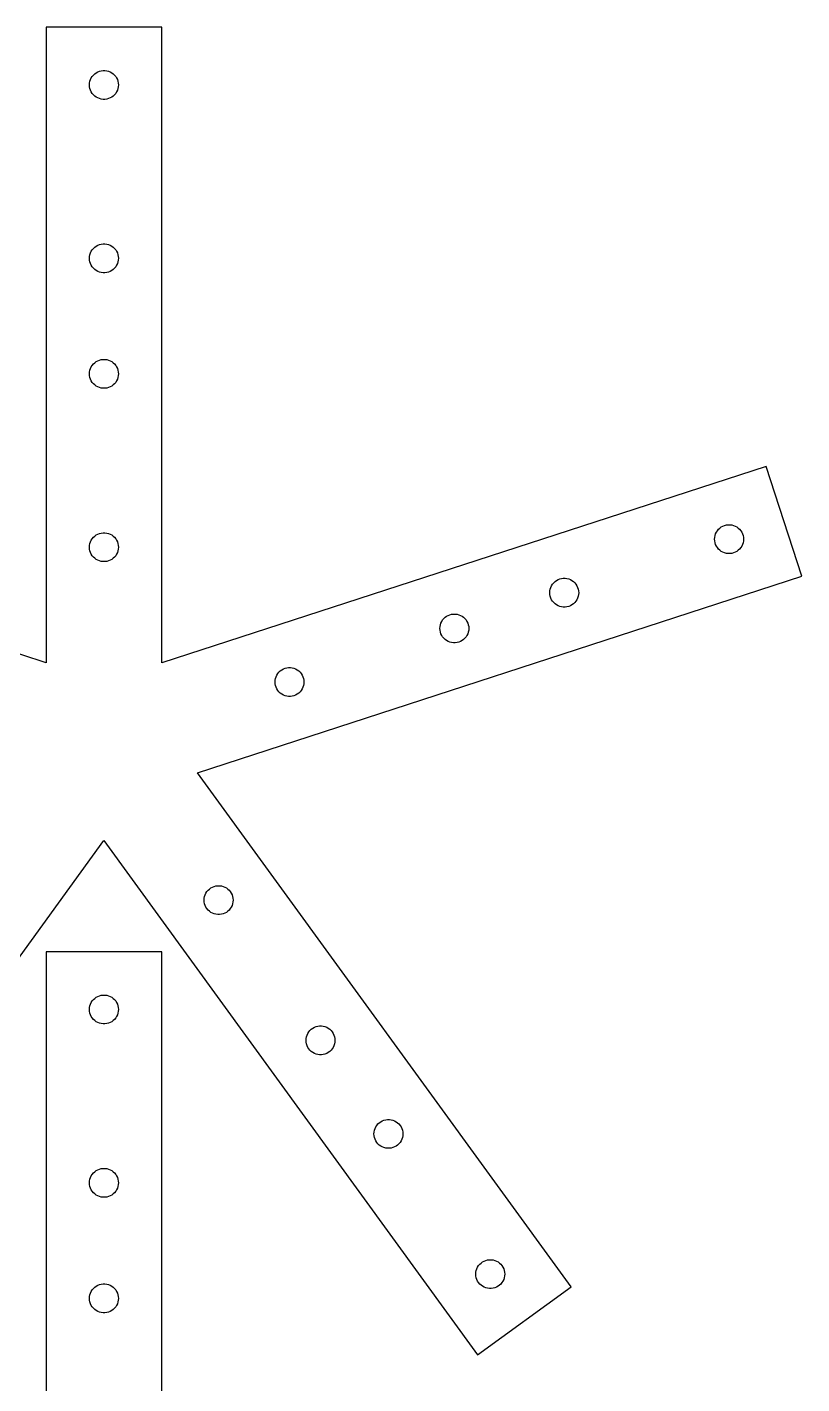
# Model space of a CAD drawing. Header units: metres. Extents: x 19 to 981, y 14 to 964.
# Drawn here: x 846.7 to 980.8, y 729 to 963.8 of the extents above; entities that cross this region are included whole.
import ezdxf

# ---------------------------------------------------------------- set-up
doc = ezdxf.new("R2010")
doc.units = ezdxf.units.M

msp = doc.modelspace()

# ---------------------------------------------------------------- linework, layer by layer
for p, q in [((870, 963.764), (850, 963.764)), ((850, 963.764), (850, 853.764)), ((870, 853.764), (870, 963.764)), ((858.178, 955.475), (858.406, 955.69)), ((858.406, 955.69), (858.66, 955.875)), ((858.66, 955.875), (858.936, 956.026)), ((858.936, 956.026), (859.227, 956.141)), ((859.227, 956.141), (859.532, 956.22)), ((859.532, 956.22), (859.843, 956.259)), ((859.843, 956.259), (860.157, 956.259)), ((860.157, 956.259), (860.468, 956.22)), ((860.468, 956.22), (860.773, 956.141)), ((860.773, 956.141), (861.064, 956.026)), ((861.064, 956.026), (861.34, 955.875)), ((861.34, 955.875), (861.594, 955.69)), ((861.594, 955.69), (861.822, 955.475)), ((857.5, 953.764), (857.52, 954.077)), ((857.52, 953.45), (857.5, 953.764)), ((857.52, 954.077), (857.579, 954.386)), ((857.579, 953.142), (857.52, 953.45)), ((857.579, 954.386), (857.676, 954.684)), ((857.676, 954.684), (857.809, 954.968)), ((857.809, 954.968), (857.977, 955.233)), ((857.977, 955.233), (858.178, 955.475)), ((861.822, 955.475), (862.023, 955.233)), ((862.023, 955.233), (862.191, 954.968)), ((862.191, 954.968), (862.324, 954.684)), ((862.324, 954.684), (862.421, 954.386)), ((862.421, 954.386), (862.48, 954.077)), ((862.48, 953.45), (862.421, 953.142)), ((862.48, 954.077), (862.5, 953.764)), ((862.5, 953.764), (862.48, 953.45)), ((857.676, 952.844), (857.579, 953.142)), ((857.809, 952.559), (857.676, 952.844)), ((857.977, 952.294), (857.809, 952.559)), ((858.178, 952.052), (857.977, 952.294)), ((858.406, 951.838), (858.178, 952.052)), ((858.66, 951.653), (858.406, 951.838)), ((858.936, 951.502), (858.66, 951.653)), ((859.227, 951.386), (858.936, 951.502)), ((859.532, 951.308), (859.227, 951.386)), ((859.843, 951.269), (859.532, 951.308)), ((860.157, 951.269), (859.843, 951.269)), ((860.468, 951.308), (860.157, 951.269)), ((860.773, 951.386), (860.468, 951.308)), ((861.064, 951.502), (860.773, 951.386)), ((861.34, 951.653), (861.064, 951.502)), ((861.594, 951.838), (861.34, 951.653)), ((861.822, 952.052), (861.594, 951.838)), ((862.023, 952.294), (861.822, 952.052)), ((862.191, 952.559), (862.023, 952.294)), ((862.324, 952.844), (862.191, 952.559)), ((862.421, 953.142), (862.324, 952.844)), ((857.809, 924.968), (857.977, 925.233)), ((857.977, 925.233), (858.178, 925.475)), ((858.178, 925.475), (858.406, 925.69)), ((858.406, 925.69), (858.66, 925.875)), ((858.66, 925.875), (858.936, 926.026)), ((858.936, 926.026), (859.227, 926.141)), ((859.227, 926.141), (859.532, 926.22)), ((859.532, 926.22), (859.843, 926.259)), ((859.843, 926.259), (860.157, 926.259)), ((860.157, 926.259), (860.468, 926.22)), ((860.468, 926.22), (860.773, 926.141)), ((860.773, 926.141), (861.064, 926.026)), ((861.064, 926.026), (861.34, 925.875)), ((861.34, 925.875), (861.594, 925.69)), ((861.594, 925.69), (861.822, 925.475)), ((861.822, 925.475), (862.023, 925.233)), ((862.023, 925.233), (862.191, 924.968)), ((857.5, 923.764), (857.52, 924.077)), ((857.52, 923.45), (857.5, 923.764)), ((857.52, 924.077), (857.579, 924.386)), ((857.579, 923.142), (857.52, 923.45)), ((857.579, 924.386), (857.676, 924.684)), ((857.676, 922.844), (857.579, 923.142)), ((857.676, 924.684), (857.809, 924.968)), ((857.809, 922.559), (857.676, 922.844)), ((862.191, 924.968), (862.324, 924.684)), ((862.324, 922.844), (862.191, 922.559)), ((862.324, 924.684), (862.421, 924.386)), ((862.421, 923.142), (862.324, 922.844)), ((862.421, 924.386), (862.48, 924.077)), ((862.48, 923.45), (862.421, 923.142)), ((862.48, 924.077), (862.5, 923.764)), ((862.5, 923.764), (862.48, 923.45)), ((857.977, 922.294), (857.809, 922.559)), ((858.178, 922.052), (857.977, 922.294)), ((858.406, 921.838), (858.178, 922.052)), ((858.66, 921.653), (858.406, 921.838)), ((858.936, 921.502), (858.66, 921.653)), ((859.227, 921.386), (858.936, 921.502)), ((859.532, 921.308), (859.227, 921.386)), ((859.843, 921.269), (859.532, 921.308)), ((860.157, 921.269), (859.843, 921.269)), ((860.468, 921.308), (860.157, 921.269)), ((860.773, 921.386), (860.468, 921.308)), ((861.064, 921.502), (860.773, 921.386)), ((861.34, 921.653), (861.064, 921.502)), ((861.594, 921.838), (861.34, 921.653)), ((861.822, 922.052), (861.594, 921.838)), ((862.023, 922.294), (861.822, 922.052)), ((862.191, 922.559), (862.023, 922.294)), ((857.5, 903.764), (857.52, 904.077)), ((857.52, 904.077), (857.579, 904.386)), ((857.579, 904.386), (857.676, 904.684)), ((857.676, 904.684), (857.809, 904.968)), ((857.809, 904.968), (857.977, 905.233)), ((857.977, 905.233), (858.178, 905.475)), ((858.178, 905.475), (858.406, 905.69)), ((858.406, 905.69), (858.66, 905.875)), ((858.66, 905.875), (858.936, 906.026)), ((858.936, 906.026), (859.227, 906.141)), ((859.227, 906.141), (859.532, 906.22)), ((859.532, 906.22), (859.843, 906.259)), ((859.843, 906.259), (860.157, 906.259)), ((860.157, 906.259), (860.468, 906.22)), ((860.468, 906.22), (860.773, 906.141)), ((860.773, 906.141), (861.064, 906.026)), ((861.064, 906.026), (861.34, 905.875)), ((861.34, 905.875), (861.594, 905.69)), ((861.594, 905.69), (861.822, 905.475)), ((861.822, 905.475), (862.023, 905.233)), ((862.023, 905.233), (862.191, 904.968)), ((862.191, 904.968), (862.324, 904.684)), ((862.324, 904.684), (862.421, 904.386)), ((862.421, 904.386), (862.48, 904.077)), ((862.48, 904.077), (862.5, 903.764)), ((857.52, 903.45), (857.5, 903.764)), ((857.579, 903.142), (857.52, 903.45)), ((857.676, 902.844), (857.579, 903.142)), ((857.809, 902.559), (857.676, 902.844)), ((857.977, 902.294), (857.809, 902.559)), ((858.178, 902.052), (857.977, 902.294)), ((858.406, 901.838), (858.178, 902.052)), ((858.66, 901.653), (858.406, 901.838)), ((858.936, 901.502), (858.66, 901.653)), ((861.34, 901.653), (861.064, 901.502)), ((861.594, 901.838), (861.34, 901.653)), ((861.822, 902.052), (861.594, 901.838)), ((862.023, 902.294), (861.822, 902.052)), ((862.191, 902.559), (862.023, 902.294)), ((862.324, 902.844), (862.191, 902.559)), ((862.421, 903.142), (862.324, 902.844)), ((862.48, 903.45), (862.421, 903.142)), ((862.5, 903.764), (862.48, 903.45)), ((859.227, 901.386), (858.936, 901.502)), ((859.532, 901.308), (859.227, 901.386)), ((859.843, 901.269), (859.532, 901.308)), ((860.157, 901.269), (859.843, 901.269)), ((860.468, 901.308), (860.157, 901.269)), ((860.773, 901.386), (860.468, 901.308)), ((861.064, 901.502), (860.773, 901.386)), ((850, 853.764), (745.384, 887.756)), ((974.616, 887.756), (870, 853.764)), ((980.797, 868.735), (974.616, 887.756)), ((858.406, 875.69), (858.66, 875.875)), ((858.66, 875.875), (858.936, 876.026)), ((858.936, 876.026), (859.227, 876.141)), ((859.227, 876.141), (859.532, 876.22)), ((859.532, 876.22), (859.843, 876.259)), ((859.843, 876.259), (860.157, 876.259)), ((860.157, 876.259), (860.468, 876.22)), ((860.468, 876.22), (860.773, 876.141)), ((860.773, 876.141), (861.064, 876.026)), ((861.064, 876.026), (861.34, 875.875)), ((861.34, 875.875), (861.594, 875.69)), ((965.716, 875.468), (965.774, 875.777)), ((965.774, 875.777), (965.871, 876.075)), ((965.871, 876.075), (966.005, 876.359)), ((966.005, 876.359), (966.173, 876.624)), ((966.173, 876.624), (966.373, 876.866)), ((966.373, 876.866), (966.602, 877.081)), ((966.602, 877.081), (966.856, 877.266)), ((966.856, 877.266), (967.131, 877.417)), ((967.131, 877.417), (967.423, 877.533)), ((967.423, 877.533), (967.727, 877.611)), ((967.727, 877.611), (968.039, 877.65)), ((968.039, 877.65), (968.353, 877.65)), ((968.353, 877.65), (968.664, 877.611)), ((968.664, 877.611), (968.968, 877.533)), ((968.968, 877.533), (969.26, 877.417)), ((969.26, 877.417), (969.535, 877.266)), ((969.535, 877.266), (969.789, 877.081)), ((969.789, 877.081), (970.018, 876.866)), ((970.018, 876.866), (970.218, 876.624)), ((970.218, 876.624), (970.387, 876.359)), ((970.387, 876.359), (970.52, 876.075)), ((970.52, 876.075), (970.617, 875.777)), ((970.617, 875.777), (970.676, 875.468)), ((857.5, 873.764), (857.52, 874.077)), ((857.52, 873.45), (857.5, 873.764)), ((857.52, 874.077), (857.579, 874.386)), ((857.579, 873.142), (857.52, 873.45)), ((857.579, 874.386), (857.676, 874.684)), ((857.676, 874.684), (857.809, 874.968)), ((857.809, 874.968), (857.977, 875.233)), ((857.977, 875.233), (858.178, 875.475)), ((858.178, 875.475), (858.406, 875.69)), ((861.594, 875.69), (861.822, 875.475)), ((861.822, 875.475), (862.023, 875.233)), ((862.023, 875.233), (862.191, 874.968)), ((862.191, 874.968), (862.324, 874.684)), ((862.324, 874.684), (862.421, 874.386)), ((862.421, 874.386), (862.48, 874.077)), ((862.48, 873.45), (862.421, 873.142)), ((862.48, 874.077), (862.5, 873.764)), ((862.5, 873.764), (862.48, 873.45)), ((965.696, 875.155), (965.716, 875.468)), ((965.716, 874.842), (965.696, 875.155)), ((965.774, 874.533), (965.716, 874.842)), ((965.871, 874.235), (965.774, 874.533)), ((966.005, 873.951), (965.871, 874.235)), ((966.173, 873.685), (966.005, 873.951)), ((966.373, 873.444), (966.173, 873.685)), ((966.602, 873.229), (966.373, 873.444)), ((970.018, 873.444), (969.789, 873.229)), ((970.218, 873.685), (970.018, 873.444)), ((970.387, 873.951), (970.218, 873.685)), ((970.52, 874.235), (970.387, 873.951)), ((970.617, 874.533), (970.52, 874.235)), ((970.676, 874.842), (970.617, 874.533)), ((970.676, 875.468), (970.696, 875.155)), ((970.696, 875.155), (970.676, 874.842)), ((857.676, 872.844), (857.579, 873.142)), ((857.809, 872.559), (857.676, 872.844)), ((857.977, 872.294), (857.809, 872.559)), ((858.178, 872.052), (857.977, 872.294)), ((858.406, 871.838), (858.178, 872.052)), ((858.66, 871.653), (858.406, 871.838)), ((858.936, 871.502), (858.66, 871.653)), ((859.227, 871.386), (858.936, 871.502)), ((859.532, 871.308), (859.227, 871.386)), ((859.843, 871.269), (859.532, 871.308)), ((860.157, 871.269), (859.843, 871.269)), ((860.468, 871.308), (860.157, 871.269)), ((860.773, 871.386), (860.468, 871.308)), ((861.064, 871.502), (860.773, 871.386)), ((861.34, 871.653), (861.064, 871.502)), ((861.594, 871.838), (861.34, 871.653)), ((861.822, 872.052), (861.594, 871.838)), ((862.023, 872.294), (861.822, 872.052)), ((862.191, 872.559), (862.023, 872.294)), ((862.324, 872.844), (862.191, 872.559)), ((862.421, 873.142), (862.324, 872.844)), ((966.856, 873.044), (966.602, 873.229)), ((967.131, 872.893), (966.856, 873.044)), ((967.423, 872.777), (967.131, 872.893)), ((967.727, 872.699), (967.423, 872.777)), ((968.039, 872.66), (967.727, 872.699)), ((968.353, 872.66), (968.039, 872.66)), ((968.664, 872.699), (968.353, 872.66)), ((968.968, 872.777), (968.664, 872.699)), ((969.26, 872.893), (968.968, 872.777)), ((969.535, 873.044), (969.26, 872.893)), ((969.789, 873.229), (969.535, 873.044)), ((876.18, 834.743), (980.797, 868.735)), ((937.184, 866.198), (937.243, 866.506)), ((937.243, 866.506), (937.34, 866.805)), ((937.34, 866.805), (937.473, 867.089)), ((937.473, 867.089), (937.642, 867.354)), ((937.642, 867.354), (937.842, 867.596)), ((937.842, 867.596), (938.071, 867.811)), ((938.071, 867.811), (938.325, 867.995)), ((938.325, 867.995), (938.6, 868.146)), ((938.6, 868.146), (938.892, 868.262)), ((938.892, 868.262), (939.196, 868.34)), ((939.196, 868.34), (939.507, 868.379)), ((939.507, 868.379), (939.821, 868.379)), ((939.821, 868.379), (940.133, 868.34)), ((940.133, 868.34), (940.437, 868.262)), ((940.437, 868.262), (940.729, 868.146)), ((940.729, 868.146), (941.004, 867.995)), ((941.004, 867.995), (941.258, 867.811)), ((941.258, 867.811), (941.487, 867.596)), ((941.487, 867.596), (941.687, 867.354)), ((941.687, 867.354), (941.855, 867.089)), ((941.855, 867.089), (941.989, 866.805)), ((941.989, 866.805), (942.086, 866.506)), ((942.086, 866.506), (942.144, 866.198)), ((937.164, 865.884), (937.184, 866.198)), ((937.184, 865.571), (937.164, 865.884)), ((937.243, 865.263), (937.184, 865.571)), ((937.34, 864.964), (937.243, 865.263)), ((937.473, 864.68), (937.34, 864.964)), ((937.642, 864.415), (937.473, 864.68)), ((937.842, 864.173), (937.642, 864.415)), ((938.071, 863.958), (937.842, 864.173)), ((941.487, 864.173), (941.258, 863.958)), ((941.687, 864.415), (941.487, 864.173)), ((941.855, 864.68), (941.687, 864.415)), ((941.989, 864.964), (941.855, 864.68)), ((942.086, 865.263), (941.989, 864.964)), ((942.144, 865.571), (942.086, 865.263)), ((942.144, 866.198), (942.164, 865.884)), ((942.164, 865.884), (942.144, 865.571)), ((919.049, 861.63), (919.303, 861.815)), ((919.303, 861.815), (919.579, 861.966)), ((919.579, 861.966), (919.87, 862.082)), ((919.87, 862.082), (920.175, 862.16)), ((920.175, 862.16), (920.486, 862.199)), ((920.486, 862.199), (920.8, 862.199)), ((920.8, 862.199), (921.111, 862.16)), ((921.111, 862.16), (921.416, 862.082)), ((921.416, 862.082), (921.707, 861.966)), ((921.707, 861.966), (921.983, 861.815)), ((921.983, 861.815), (922.237, 861.63)), ((938.325, 863.774), (938.071, 863.958)), ((938.6, 863.622), (938.325, 863.774)), ((938.892, 863.507), (938.6, 863.622)), ((939.196, 863.429), (938.892, 863.507)), ((939.507, 863.389), (939.196, 863.429)), ((939.821, 863.389), (939.507, 863.389)), ((940.133, 863.429), (939.821, 863.389)), ((940.437, 863.507), (940.133, 863.429)), ((940.729, 863.622), (940.437, 863.507)), ((941.004, 863.774), (940.729, 863.622)), ((941.258, 863.958), (941.004, 863.774)), ((918.143, 859.704), (918.163, 860.017)), ((918.163, 859.391), (918.143, 859.704)), ((918.163, 860.017), (918.222, 860.326)), ((918.222, 859.082), (918.163, 859.391)), ((918.222, 860.326), (918.319, 860.624)), ((918.319, 860.624), (918.452, 860.908)), ((918.452, 860.908), (918.62, 861.174)), ((918.62, 861.174), (918.821, 861.415)), ((918.821, 861.415), (919.049, 861.63)), ((922.237, 861.63), (922.465, 861.415)), ((922.465, 861.415), (922.666, 861.174)), ((922.666, 861.174), (922.834, 860.908)), ((922.834, 860.908), (922.967, 860.624)), ((922.967, 860.624), (923.064, 860.326)), ((923.064, 860.326), (923.123, 860.017)), ((923.123, 859.391), (923.064, 859.082)), ((923.123, 860.017), (923.143, 859.704)), ((923.143, 859.704), (923.123, 859.391)), ((918.319, 858.784), (918.222, 859.082)), ((918.452, 858.5), (918.319, 858.784)), ((918.62, 858.235), (918.452, 858.5)), ((918.821, 857.993), (918.62, 858.235)), ((919.049, 857.778), (918.821, 857.993)), ((919.303, 857.593), (919.049, 857.778)), ((919.579, 857.442), (919.303, 857.593)), ((919.87, 857.326), (919.579, 857.442)), ((920.175, 857.248), (919.87, 857.326)), ((920.486, 857.209), (920.175, 857.248)), ((920.8, 857.209), (920.486, 857.209)), ((921.111, 857.248), (920.8, 857.209)), ((921.416, 857.326), (921.111, 857.248)), ((921.707, 857.442), (921.416, 857.326)), ((921.983, 857.593), (921.707, 857.442)), ((922.237, 857.778), (921.983, 857.593)), ((922.465, 857.993), (922.237, 857.778)), ((922.666, 858.235), (922.465, 857.993)), ((922.834, 858.5), (922.666, 858.235)), ((922.967, 858.784), (922.834, 858.5)), ((923.064, 859.082), (922.967, 858.784)), ((890.289, 852.145), (890.518, 852.36)), ((890.518, 852.36), (890.772, 852.544)), ((890.772, 852.544), (891.047, 852.696)), ((891.047, 852.696), (891.339, 852.811)), ((891.339, 852.811), (891.643, 852.889)), ((891.643, 852.889), (891.954, 852.929)), ((891.954, 852.929), (892.268, 852.929)), ((892.268, 852.929), (892.58, 852.889)), ((892.58, 852.889), (892.884, 852.811)), ((892.884, 852.811), (893.176, 852.696)), ((893.176, 852.696), (893.451, 852.544)), ((893.451, 852.544), (893.705, 852.36)), ((893.705, 852.36), (893.934, 852.145)), ((889.611, 850.434), (889.631, 850.747)), ((889.631, 850.12), (889.611, 850.434)), ((889.631, 850.747), (889.69, 851.055)), ((889.69, 849.812), (889.631, 850.12)), ((889.69, 851.055), (889.787, 851.354)), ((889.787, 851.354), (889.921, 851.638)), ((889.921, 851.638), (890.089, 851.903)), ((890.089, 851.903), (890.289, 852.145)), ((893.934, 852.145), (894.134, 851.903)), ((894.134, 851.903), (894.302, 851.638)), ((894.302, 851.638), (894.436, 851.354)), ((894.436, 851.354), (894.533, 851.055)), ((894.533, 851.055), (894.592, 850.747)), ((894.592, 850.12), (894.533, 849.812)), ((894.592, 850.747), (894.611, 850.434)), ((894.611, 850.434), (894.592, 850.12)), ((889.787, 849.513), (889.69, 849.812)), ((889.921, 849.229), (889.787, 849.513)), ((890.089, 848.964), (889.921, 849.229)), ((890.289, 848.722), (890.089, 848.964)), ((890.518, 848.507), (890.289, 848.722)), ((890.772, 848.323), (890.518, 848.507)), ((891.047, 848.172), (890.772, 848.323)), ((891.339, 848.056), (891.047, 848.172)), ((891.643, 847.978), (891.339, 848.056)), ((891.954, 847.939), (891.643, 847.978)), ((892.268, 847.939), (891.954, 847.939)), ((892.58, 847.978), (892.268, 847.939)), ((892.884, 848.056), (892.58, 847.978)), ((893.176, 848.172), (892.884, 848.056)), ((893.451, 848.323), (893.176, 848.172)), ((893.705, 848.507), (893.451, 848.323)), ((893.934, 848.722), (893.705, 848.507)), ((894.134, 848.964), (893.934, 848.722)), ((894.302, 849.229), (894.134, 848.964)), ((894.436, 849.513), (894.302, 849.229)), ((894.533, 849.812), (894.436, 849.513)), ((940.837, 745.751), (876.18, 834.743)), ((795.344, 733.995), (860, 822.987)), ((860, 822.987), (924.656, 733.995)), ((878.252, 814.611), (878.506, 814.795)), ((878.506, 814.795), (878.781, 814.947)), ((878.781, 814.947), (879.073, 815.062)), ((879.073, 815.062), (879.377, 815.14)), ((879.377, 815.14), (879.689, 815.18)), ((879.689, 815.18), (880.003, 815.18)), ((880.003, 815.18), (880.314, 815.14)), ((880.314, 815.14), (880.618, 815.062)), ((880.618, 815.062), (880.91, 814.947)), ((880.91, 814.947), (881.185, 814.795)), ((881.185, 814.795), (881.439, 814.611)), ((877.346, 812.685), (877.366, 812.998)), ((877.366, 812.371), (877.346, 812.685)), ((877.366, 812.998), (877.424, 813.306)), ((877.424, 813.306), (877.521, 813.605)), ((877.521, 813.605), (877.655, 813.889)), ((877.655, 813.889), (877.823, 814.154)), ((877.823, 814.154), (878.023, 814.396)), ((878.023, 814.396), (878.252, 814.611)), ((881.439, 814.611), (881.668, 814.396)), ((881.668, 814.396), (881.868, 814.154)), ((881.868, 814.154), (882.037, 813.889)), ((882.037, 813.889), (882.17, 813.605)), ((882.17, 813.605), (882.267, 813.306)), ((882.267, 813.306), (882.326, 812.998)), ((882.326, 812.998), (882.346, 812.685)), ((882.346, 812.685), (882.326, 812.371)), ((877.424, 812.063), (877.366, 812.371)), ((877.521, 811.764), (877.424, 812.063)), ((877.655, 811.48), (877.521, 811.764)), ((877.823, 811.215), (877.655, 811.48)), ((878.023, 810.973), (877.823, 811.215)), ((878.252, 810.758), (878.023, 810.973)), ((878.506, 810.574), (878.252, 810.758)), ((878.781, 810.422), (878.506, 810.574)), ((879.073, 810.307), (878.781, 810.422)), ((879.377, 810.229), (879.073, 810.307)), ((879.689, 810.189), (879.377, 810.229)), ((880.003, 810.189), (879.689, 810.189)), ((880.314, 810.229), (880.003, 810.189)), ((880.618, 810.307), (880.314, 810.229)), ((880.91, 810.422), (880.618, 810.307)), ((881.185, 810.574), (880.91, 810.422)), ((881.439, 810.758), (881.185, 810.574)), ((881.668, 810.973), (881.439, 810.758)), ((881.868, 811.215), (881.668, 810.973)), ((882.037, 811.48), (881.868, 811.215)), ((882.17, 811.764), (882.037, 811.48)), ((882.267, 812.063), (882.17, 811.764)), ((882.326, 812.371), (882.267, 812.063)), ((870, 803.764), (850, 803.764)), ((850, 803.764), (850, 693.764)), ((870, 693.764), (870, 803.764)), ((858.66, 795.875), (858.936, 796.026)), ((858.936, 796.026), (859.227, 796.141)), ((859.227, 796.141), (859.532, 796.22)), ((859.532, 796.22), (859.843, 796.259)), ((859.843, 796.259), (860.157, 796.259)), ((860.157, 796.259), (860.468, 796.22)), ((860.468, 796.22), (860.773, 796.141)), ((860.773, 796.141), (861.064, 796.026)), ((861.064, 796.026), (861.34, 795.875)), ((857.5, 793.764), (857.52, 794.077)), ((857.52, 793.45), (857.5, 793.764)), ((857.52, 794.077), (857.579, 794.386)), ((857.579, 794.386), (857.676, 794.684)), ((857.676, 794.684), (857.809, 794.968)), ((857.809, 794.968), (857.977, 795.233)), ((857.977, 795.233), (858.178, 795.475)), ((858.178, 795.475), (858.406, 795.69)), ((858.406, 795.69), (858.66, 795.875)), ((861.34, 795.875), (861.594, 795.69)), ((861.594, 795.69), (861.822, 795.475)), ((861.822, 795.475), (862.023, 795.233)), ((862.023, 795.233), (862.191, 794.968)), ((862.191, 794.968), (862.324, 794.684)), ((862.324, 794.684), (862.421, 794.386)), ((862.421, 794.386), (862.48, 794.077)), ((862.48, 794.077), (862.5, 793.764)), ((862.5, 793.764), (862.48, 793.45)), ((857.579, 793.142), (857.52, 793.45)), ((857.676, 792.844), (857.579, 793.142)), ((857.809, 792.559), (857.676, 792.844)), ((857.977, 792.294), (857.809, 792.559)), ((858.178, 792.052), (857.977, 792.294)), ((858.406, 791.838), (858.178, 792.052)), ((858.66, 791.653), (858.406, 791.838)), ((858.936, 791.502), (858.66, 791.653)), ((859.227, 791.386), (858.936, 791.502)), ((859.532, 791.308), (859.227, 791.386)), ((859.843, 791.269), (859.532, 791.308)), ((860.157, 791.269), (859.843, 791.269)), ((860.468, 791.308), (860.157, 791.269)), ((860.773, 791.386), (860.468, 791.308)), ((861.064, 791.502), (860.773, 791.386)), ((861.34, 791.653), (861.064, 791.502)), ((861.594, 791.838), (861.34, 791.653)), ((861.822, 792.052), (861.594, 791.838)), ((862.023, 792.294), (861.822, 792.052)), ((862.191, 792.559), (862.023, 792.294)), ((862.324, 792.844), (862.191, 792.559)), ((862.421, 793.142), (862.324, 792.844)), ((862.48, 793.45), (862.421, 793.142)), ((894.999, 788.727), (895.058, 789.036)), ((895.058, 789.036), (895.155, 789.334)), ((895.155, 789.334), (895.289, 789.618)), ((895.289, 789.618), (895.457, 789.883)), ((895.457, 789.883), (895.657, 790.125)), ((895.657, 790.125), (895.886, 790.34)), ((895.886, 790.34), (896.14, 790.525)), ((896.14, 790.525), (896.415, 790.676)), ((896.415, 790.676), (896.707, 790.792)), ((896.707, 790.792), (897.011, 790.87)), ((897.011, 790.87), (897.322, 790.909)), ((897.322, 790.909), (897.636, 790.909)), ((897.636, 790.909), (897.948, 790.87)), ((897.948, 790.87), (898.252, 790.792)), ((898.252, 790.792), (898.544, 790.676)), ((898.544, 790.676), (898.819, 790.525)), ((898.819, 790.525), (899.073, 790.34)), ((899.073, 790.34), (899.302, 790.125)), ((899.302, 790.125), (899.502, 789.883)), ((899.502, 789.883), (899.67, 789.618)), ((899.67, 789.618), (899.804, 789.334)), ((899.804, 789.334), (899.901, 789.036)), ((899.901, 789.036), (899.96, 788.727)), ((894.979, 788.414), (894.999, 788.727)), ((894.999, 788.101), (894.979, 788.414)), ((895.058, 787.792), (894.999, 788.101)), ((895.155, 787.494), (895.058, 787.792)), ((895.289, 787.21), (895.155, 787.494)), ((895.457, 786.945), (895.289, 787.21)), ((895.657, 786.703), (895.457, 786.945)), ((895.886, 786.488), (895.657, 786.703)), ((899.302, 786.703), (899.073, 786.488)), ((899.502, 786.945), (899.302, 786.703)), ((899.67, 787.21), (899.502, 786.945)), ((899.804, 787.494), (899.67, 787.21)), ((899.901, 787.792), (899.804, 787.494)), ((899.96, 788.101), (899.901, 787.792)), ((899.96, 788.727), (899.979, 788.414)), ((899.979, 788.414), (899.96, 788.101)), ((896.14, 786.303), (895.886, 786.488)), ((896.415, 786.152), (896.14, 786.303)), ((896.707, 786.036), (896.415, 786.152)), ((897.011, 785.958), (896.707, 786.036)), ((897.322, 785.919), (897.011, 785.958)), ((897.636, 785.919), (897.322, 785.919)), ((897.948, 785.958), (897.636, 785.919)), ((898.252, 786.036), (897.948, 785.958)), ((898.544, 786.152), (898.252, 786.036)), ((898.819, 786.303), (898.544, 786.152)), ((899.073, 786.488), (898.819, 786.303)), ((906.735, 772.234), (906.755, 772.547)), ((906.755, 772.547), (906.814, 772.855)), ((906.814, 772.855), (906.911, 773.154)), ((906.911, 773.154), (907.044, 773.438)), ((907.044, 773.438), (907.213, 773.703)), ((907.213, 773.703), (907.413, 773.945)), ((907.413, 773.945), (907.642, 774.16)), ((907.642, 774.16), (907.896, 774.344)), ((907.896, 774.344), (908.171, 774.496)), ((908.171, 774.496), (908.463, 774.611)), ((908.463, 774.611), (908.767, 774.689)), ((908.767, 774.689), (909.078, 774.729)), ((909.078, 774.729), (909.392, 774.729)), ((909.392, 774.729), (909.704, 774.689)), ((909.704, 774.689), (910.008, 774.611)), ((910.008, 774.611), (910.3, 774.496)), ((910.3, 774.496), (910.575, 774.344)), ((910.575, 774.344), (910.829, 774.16)), ((910.829, 774.16), (911.058, 773.945)), ((911.058, 773.945), (911.258, 773.703)), ((911.258, 773.703), (911.426, 773.438)), ((911.426, 773.438), (911.56, 773.154)), ((911.56, 773.154), (911.657, 772.855)), ((911.657, 772.855), (911.715, 772.547)), ((911.715, 772.547), (911.735, 772.234)), ((906.755, 771.92), (906.735, 772.234)), ((906.814, 771.612), (906.755, 771.92)), ((906.911, 771.313), (906.814, 771.612)), ((907.044, 771.029), (906.911, 771.313)), ((907.213, 770.764), (907.044, 771.029)), ((907.413, 770.522), (907.213, 770.764)), ((907.642, 770.307), (907.413, 770.522)), ((907.896, 770.123), (907.642, 770.307)), ((908.171, 769.972), (907.896, 770.123)), ((910.575, 770.123), (910.3, 769.972)), ((910.829, 770.307), (910.575, 770.123)), ((911.058, 770.522), (910.829, 770.307)), ((911.258, 770.764), (911.058, 770.522)), ((911.426, 771.029), (911.258, 770.764)), ((911.56, 771.313), (911.426, 771.029)), ((911.657, 771.612), (911.56, 771.313)), ((911.715, 771.92), (911.657, 771.612)), ((911.735, 772.234), (911.715, 771.92)), ((908.463, 769.856), (908.171, 769.972)), ((908.767, 769.778), (908.463, 769.856)), ((909.078, 769.739), (908.767, 769.778)), ((909.392, 769.739), (909.078, 769.739)), ((909.704, 769.778), (909.392, 769.739)), ((910.008, 769.856), (909.704, 769.778)), ((910.3, 769.972), (910.008, 769.856)), ((857.977, 765.233), (858.178, 765.475)), ((858.178, 765.475), (858.406, 765.69)), ((858.406, 765.69), (858.66, 765.875)), ((858.66, 765.875), (858.936, 766.026)), ((858.936, 766.026), (859.227, 766.141)), ((859.227, 766.141), (859.532, 766.22)), ((859.532, 766.22), (859.843, 766.259)), ((859.843, 766.259), (860.157, 766.259)), ((860.157, 766.259), (860.468, 766.22)), ((860.468, 766.22), (860.773, 766.141)), ((860.773, 766.141), (861.064, 766.026)), ((861.064, 766.026), (861.34, 765.875)), ((861.34, 765.875), (861.594, 765.69)), ((861.594, 765.69), (861.822, 765.475)), ((861.822, 765.475), (862.023, 765.233)), ((857.5, 763.764), (857.52, 764.077)), ((857.52, 763.45), (857.5, 763.764)), ((857.52, 764.077), (857.579, 764.386)), ((857.579, 763.142), (857.52, 763.45)), ((857.579, 764.386), (857.676, 764.684)), ((857.676, 762.844), (857.579, 763.142)), ((857.676, 764.684), (857.809, 764.968)), ((857.809, 764.968), (857.977, 765.233)), ((862.023, 765.233), (862.191, 764.968)), ((862.191, 764.968), (862.324, 764.684)), ((862.324, 764.684), (862.421, 764.386)), ((862.421, 763.142), (862.324, 762.844)), ((862.421, 764.386), (862.48, 764.077)), ((862.48, 763.45), (862.421, 763.142)), ((862.48, 764.077), (862.5, 763.764)), ((862.5, 763.764), (862.48, 763.45)), ((857.809, 762.559), (857.676, 762.844)), ((857.977, 762.294), (857.809, 762.559)), ((858.178, 762.052), (857.977, 762.294)), ((858.406, 761.838), (858.178, 762.052)), ((858.66, 761.653), (858.406, 761.838)), ((858.936, 761.502), (858.66, 761.653)), ((859.227, 761.386), (858.936, 761.502)), ((859.532, 761.308), (859.227, 761.386)), ((859.843, 761.269), (859.532, 761.308)), ((860.157, 761.269), (859.843, 761.269)), ((860.468, 761.308), (860.157, 761.269)), ((860.773, 761.386), (860.468, 761.308)), ((861.064, 761.502), (860.773, 761.386)), ((861.34, 761.653), (861.064, 761.502)), ((861.594, 761.838), (861.34, 761.653)), ((861.822, 762.052), (861.594, 761.838)), ((862.023, 762.294), (861.822, 762.052)), ((862.191, 762.559), (862.023, 762.294)), ((862.324, 762.844), (862.191, 762.559)), ((924.544, 748.883), (924.678, 749.168)), ((924.678, 749.168), (924.846, 749.433)), ((924.846, 749.433), (925.046, 749.675)), ((925.046, 749.675), (925.275, 749.889)), ((925.275, 749.889), (925.529, 750.074)), ((925.529, 750.074), (925.804, 750.225)), ((925.804, 750.225), (926.096, 750.341)), ((926.096, 750.341), (926.4, 750.419)), ((926.4, 750.419), (926.712, 750.458)), ((926.712, 750.458), (927.026, 750.458)), ((927.026, 750.458), (927.337, 750.419)), ((927.337, 750.419), (927.641, 750.341)), ((927.641, 750.341), (927.933, 750.225)), ((927.933, 750.225), (928.208, 750.074)), ((928.208, 750.074), (928.462, 749.889)), ((928.462, 749.889), (928.691, 749.675)), ((928.691, 749.675), (928.891, 749.433)), ((928.891, 749.433), (929.059, 749.168)), ((929.059, 749.168), (929.193, 748.883)), ((924.369, 747.963), (924.388, 748.276)), ((924.388, 747.65), (924.369, 747.963)), ((924.388, 748.276), (924.447, 748.585)), ((924.447, 747.341), (924.388, 747.65)), ((924.447, 748.585), (924.544, 748.883)), ((924.544, 747.043), (924.447, 747.341)), ((924.678, 746.759), (924.544, 747.043)), ((924.846, 746.494), (924.678, 746.759)), ((929.059, 746.759), (928.891, 746.494)), ((929.193, 747.043), (929.059, 746.759)), ((929.193, 748.883), (929.29, 748.585)), ((929.29, 747.341), (929.193, 747.043)), ((929.29, 748.585), (929.349, 748.276)), ((929.349, 747.65), (929.29, 747.341)), ((929.349, 748.276), (929.369, 747.963)), ((929.369, 747.963), (929.349, 747.65)), ((857.52, 744.077), (857.579, 744.386)), ((857.579, 744.386), (857.676, 744.684)), ((857.676, 744.684), (857.809, 744.968)), ((857.809, 744.968), (857.977, 745.233)), ((857.977, 745.233), (858.178, 745.475)), ((858.178, 745.475), (858.406, 745.69)), ((858.406, 745.69), (858.66, 745.875)), ((858.66, 745.875), (858.936, 746.026)), ((858.936, 746.026), (859.227, 746.141)), ((859.227, 746.141), (859.532, 746.22)), ((859.532, 746.22), (859.843, 746.259)), ((859.843, 746.259), (860.157, 746.259)), ((860.157, 746.259), (860.468, 746.22)), ((860.468, 746.22), (860.773, 746.141)), ((860.773, 746.141), (861.064, 746.026)), ((861.064, 746.026), (861.34, 745.875)), ((861.34, 745.875), (861.594, 745.69)), ((861.594, 745.69), (861.822, 745.475)), ((861.822, 745.475), (862.023, 745.233)), ((862.023, 745.233), (862.191, 744.968)), ((862.191, 744.968), (862.324, 744.684)), ((862.324, 744.684), (862.421, 744.386)), ((862.421, 744.386), (862.48, 744.077)), ((924.656, 733.995), (940.837, 745.751)), ((925.046, 746.252), (924.846, 746.494)), ((925.275, 746.037), (925.046, 746.252)), ((925.529, 745.852), (925.275, 746.037)), ((925.804, 745.701), (925.529, 745.852)), ((926.096, 745.586), (925.804, 745.701)), ((926.4, 745.507), (926.096, 745.586)), ((926.712, 745.468), (926.4, 745.507)), ((927.026, 745.468), (926.712, 745.468)), ((927.337, 745.507), (927.026, 745.468)), ((927.641, 745.586), (927.337, 745.507)), ((927.933, 745.701), (927.641, 745.586)), ((928.208, 745.852), (927.933, 745.701)), ((928.462, 746.037), (928.208, 745.852)), ((928.691, 746.252), (928.462, 746.037)), ((928.891, 746.494), (928.691, 746.252)), ((857.5, 743.764), (857.52, 744.077)), ((857.52, 743.45), (857.5, 743.764)), ((857.579, 743.142), (857.52, 743.45)), ((857.676, 742.844), (857.579, 743.142)), ((857.809, 742.559), (857.676, 742.844)), ((857.977, 742.294), (857.809, 742.559)), ((858.178, 742.052), (857.977, 742.294)), ((858.406, 741.838), (858.178, 742.052)), ((861.822, 742.052), (861.594, 741.838)), ((862.023, 742.294), (861.822, 742.052)), ((862.191, 742.559), (862.023, 742.294)), ((862.324, 742.844), (862.191, 742.559)), ((862.421, 743.142), (862.324, 742.844)), ((862.48, 743.45), (862.421, 743.142)), ((862.48, 744.077), (862.5, 743.764)), ((862.5, 743.764), (862.48, 743.45)), ((858.66, 741.653), (858.406, 741.838)), ((858.936, 741.502), (858.66, 741.653)), ((859.227, 741.386), (858.936, 741.502)), ((859.532, 741.308), (859.227, 741.386)), ((859.843, 741.269), (859.532, 741.308)), ((860.157, 741.269), (859.843, 741.269)), ((860.468, 741.308), (860.157, 741.269)), ((860.773, 741.386), (860.468, 741.308)), ((861.064, 741.502), (860.773, 741.386)), ((861.34, 741.653), (861.064, 741.502)), ((861.594, 741.838), (861.34, 741.653))]:
    msp.add_line(p, q)

doc.saveas('drawing.dxf')
